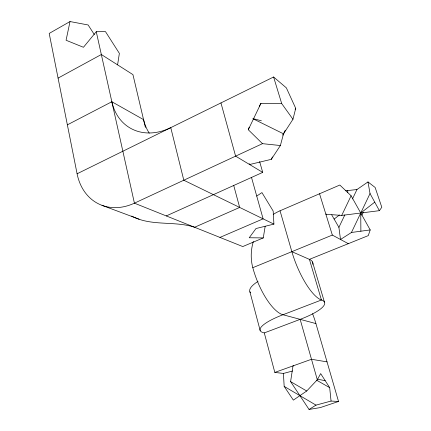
<?xml version="1.0" encoding="UTF-8"?>
<svg xmlns="http://www.w3.org/2000/svg" width="431" height="431" viewBox="0 0 431 431"><rect width="100%" height="100%" fill="white"/><g stroke="black" fill="none" stroke-linecap="round" stroke-linejoin="round"><path stroke-width="0.65" d="M312.561 313.687A41.882 14.277 69.4 0 1 315.912 323.579L338.534 401.471L320.308 407.586L309.054 409.45L290.596 381.607L293.005 365.903L293.743 365.811M117.582 64.855L119.371 53.369L105.493 31.646L96.258 31.716L83.447 47.286L66.072 40.255L70.027 21.55L88.134 24.971L94.341 34.588M70.027 21.55L49.199 33.429L77.09 173.779A57.916 45.535 -63.8 0 0 134.418 203.168L242.766 246.559L263.271 237.912L265.167 226.307M282.801 134.941L292.961 119.268L295.725 108.353L286.356 87.859L273.593 76.993L77.09 173.779M249.199 163.672L249.597 164.523L271.293 159.346L280.376 145.533L283.517 133.836L252.986 118.751M370.207 229.928L368.273 235.622L309.415 259.365L291.857 251.672L280.037 210.781L339.822 185.034L351.098 195.771L370.207 229.928L351.459 232.476L340.512 239.48L338.906 227.352L331.73 214.907M280.376 145.533L262.479 143.663L248.283 129.736L249.193 127.231M326.095 214.002L325.874 214.229L341.718 215.419L351.098 195.771M338.906 227.352L344.832 214.934M352.456 198.977L356.965 189.521L367.982 181.936L375.137 187.463L381.801 207.263L379.399 210.662L341.718 215.419M351.459 232.476L370.03 193.567L367.982 181.936M361.878 215.252L363.317 212.23M248.283 129.736L260.944 103.354L281.702 103.575L292.961 119.268M271.293 159.346L272.457 156.916M282.935 135.054L285.257 130.2M295.143 109.566L295.725 108.353M292.541 371.021L283.42 373.445L284.169 386.386L293.349 400.113L306.727 391.003L317.313 379.765L320.664 373.591L329.677 387.652L331.056 401.056L316.004 405.124L309.054 409.45M259.3 106.258L260.944 103.354M374.738 202.155L360.747 213.016L360.882 231.199M334.133 219.077L339.439 214.983M256.725 196.067L261.94 192.592L273.168 211.039L273.911 224.115L256.003 228.527L249.231 237.756L263.271 237.912M58.077 78.108L101.333 54.521L132.937 74.617L145.409 127.474M67.365 124.845L111.844 101.743A57.959 45.325 -58.4 0 0 170.762 127.641L183.805 180.223L273.911 224.115M262.479 143.663L134.418 203.168L96.258 31.716M166.28 215.926L262.721 172.384L259.618 161.539M194.602 227.272L239.668 207.435L233.699 185.384M219.95 237.422L263.109 218.851L251.548 177.577M315.912 323.579L282.957 314.743A42.761 15.155 68.2 0 1 252.803 267.683L332.333 235.078L348.313 243.677M283.42 373.445L274.822 372.416L264.289 332.915L300.154 319.355A43.445 10.231 -15.6 0 0 321.44 300.003L309.415 259.365A42.674 12.052 -15.6 0 1 312.761 264.348M274.822 372.416L311.494 359.276L327.032 361.873M345.716 190.798L356.965 189.521M331.056 401.056L338.534 401.471M317.507 379.226L325.195 380.654M253.029 118.622L261.375 120.788M131.676 216.076C151.044 226.496 173.844 220.683 194.16 227.094M102.018 205.35L139.105 219.18M111.844 101.743L143.561 119.629A54.629 43.827 -58.1 0 0 149.25 133.131M316.526 380.147L329.677 387.652M290.596 381.607L306.727 391.003M284.169 386.386L316.004 405.124M262.721 172.384L235.612 156.146L220.952 102.923M370.03 193.567L379.399 210.662M319.538 193.767L332.333 235.078M273.593 76.993L281.702 103.575M312.507 261.946L324.43 302.088M300.154 319.355L317.313 379.765M249.888 291.765L260.173 330.555M347.747 190.567L347.769 192.555M291.857 251.672A43.493 13.431 67.9 0 0 321.44 300.003L282.957 314.743A41.532 9.358 -15.9 0 0 264.289 332.915M252.803 267.683A45.454 40.8 -66.7 0 1 253.336 241.489M273.189 214.482A45.454 40.8 -66.7 0 1 280.037 210.781M250.481 292.719A40.832 11.039 -15.9 0 1 258.034 281.378"/></g></svg>
